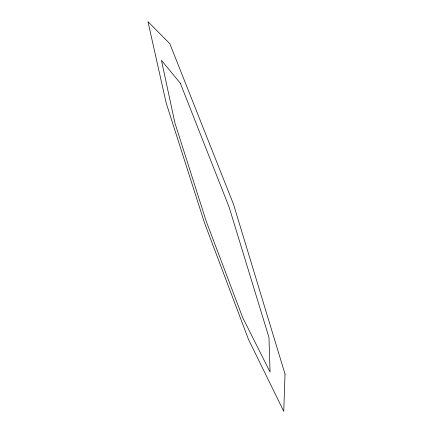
<?xml version="1.0" encoding="UTF-8"?>
<svg xmlns="http://www.w3.org/2000/svg" width="433" height="433" viewBox="0 0 433 433"><rect width="100%" height="100%" fill="white"/><g stroke="black" fill="none" stroke-linecap="round" stroke-linejoin="round"><path stroke-width="0.65" d="M285.033 374.08L283.75 411.35L248.499 339.423L204.457 222.73L166.207 103.097L147.967 21.65L169.806 43.668L233.511 204.279L285.033 374.08M180.334 83.233L161.444 60.322L174.905 122.929L206.325 221.539L242.675 317.53L270.068 372.082L268.963 337.442L229.095 207.082L180.334 83.233"/></g></svg>
